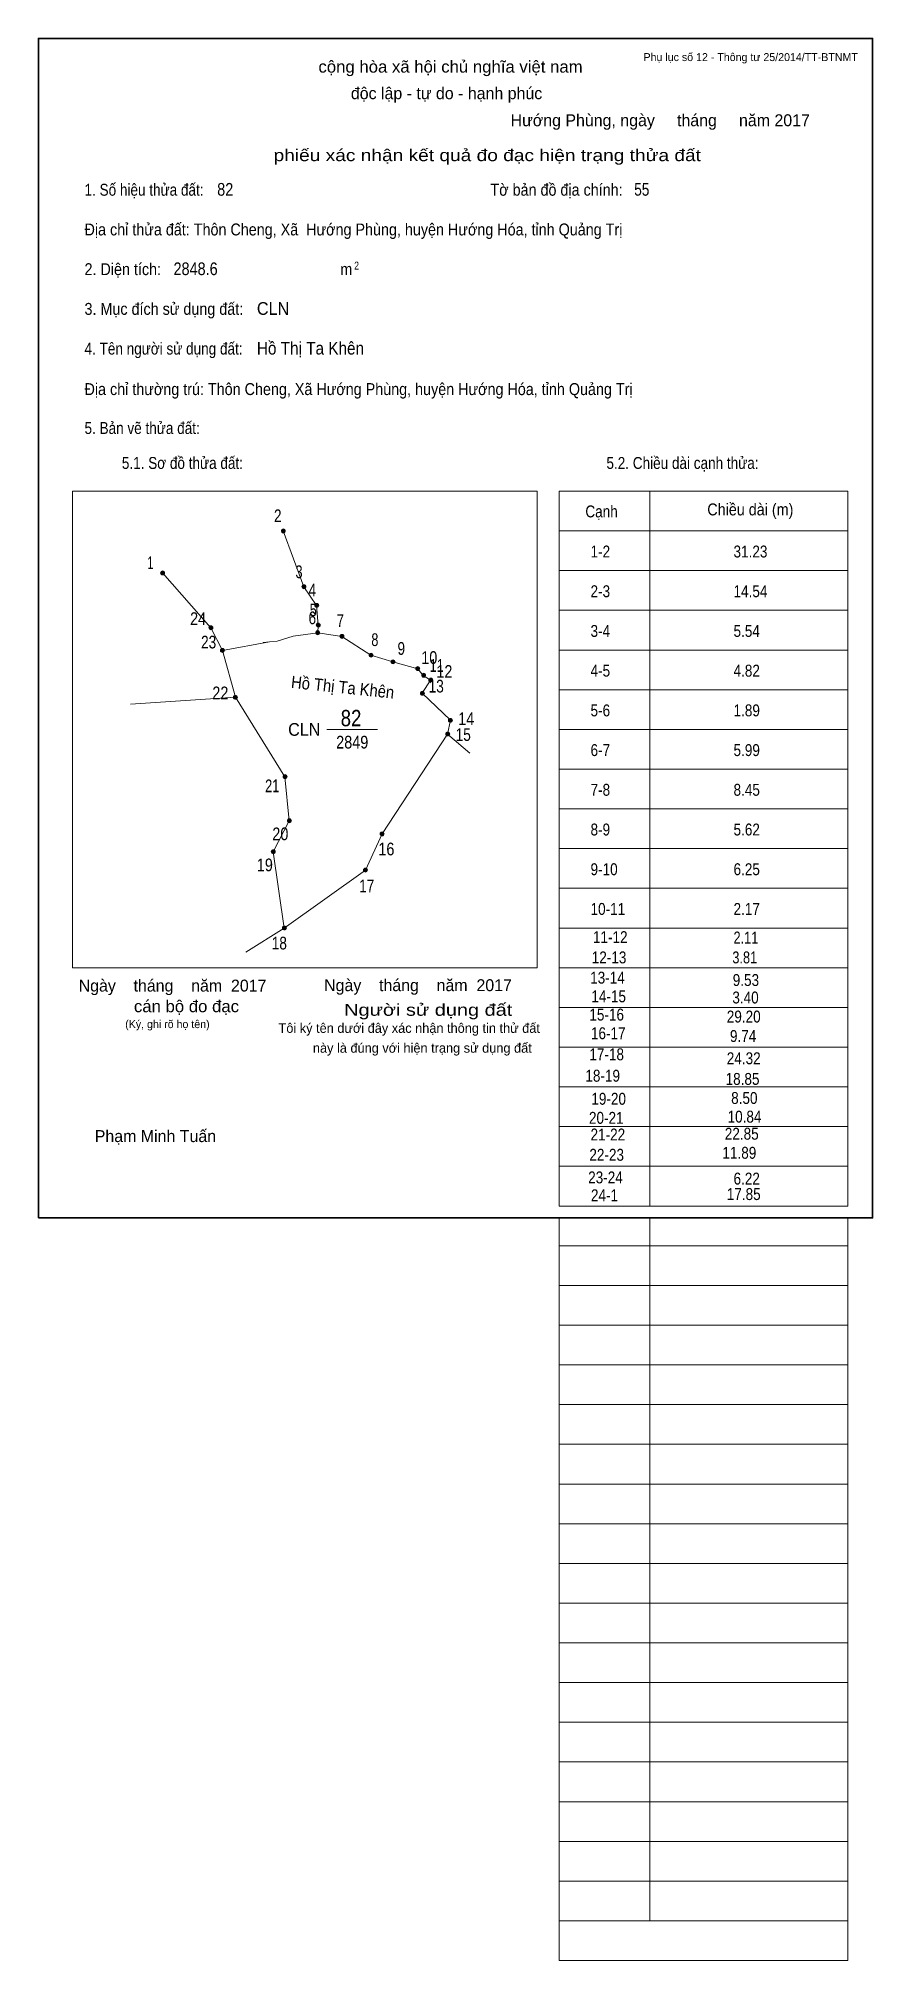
# Model space of a CAD drawing. Header units: centimetres. Extents: x 0 to 21, y -18.7 to 29.7.
import ezdxf
from ezdxf.enums import TextEntityAlignment as Align

# ---------------------------------------------------------------- set-up
doc = ezdxf.new("R2010")
doc.units = ezdxf.units.CM
doc.header["$LTSCALE"] = 0.12
for name, color, linetype in [('2', 7, 'Continuous'), ('30', 7, 'Continuous'), ('34', 7, 'Continuous'), ('4', 7, 'Continuous')]:
    doc.layers.add(name, color=color, linetype=linetype)
for name, color, linetype, lineweight in [('32', 7, 'Continuous', 13), ('33', 7, 'Continuous', 13), ('6', 7, 'Continuous', 13), ('63', 7, 'Continuous', 13)]:
    doc.layers.add(name, color=color, linetype=linetype, lineweight=lineweight)

msp = doc.modelspace()

# ---------------------------------------------------------------- hatches: boundary and pattern name
at = {"layer": '32'}
for points in [[(6.2156, 17.3005, 1), (6.1156, 17.3005, 1)], [(3.1764, 16.2421, 1), (3.0764, 16.2421, 1)], [(6.734, 15.8948, 1), (6.634, 15.8948, 1)], [(7.0556, 15.4227, 1), (6.9556, 15.4227, 1)], [(4.3915, 14.8611, 1), (4.2915, 14.8611, 1)], [(7.0814, 14.7333, 1), (6.9814, 14.7333, 1)], [(7.0948, 14.9281, 1), (6.9948, 14.9281, 1)], [(7.6925, 14.6426, 1), (7.5925, 14.6426, 1)], [(4.6831, 14.2901, 1), (4.5831, 14.2901, 1)], [(8.4242, 14.1706, 1), (8.3242, 14.1706, 1)], [(8.9787, 14.0026, 1), (8.8787, 14.0026, 1)], [(9.6002, 13.8346, 1), (9.5002, 13.8346, 1)], [(9.7486, 13.6666, 1), (9.6486, 13.6666, 1)], [(9.9269, 13.5429, 1), (9.8269, 13.5429, 1)], [(5.0109, 13.109, 1), (4.9109, 13.109, 1)], [(9.7166, 13.2111, 1), (9.6166, 13.2111, 1)], [(10.3535, 12.1866, 1), (10.2535, 12.1866, 1)], [(10.4236, 12.5298, 1), (10.3236, 12.5298, 1)], [(6.2589, 11.1117, 1), (6.1589, 11.1117, 1)], [(6.3682, 9.9997, 1), (6.2682, 9.9997, 1)], [(8.7015, 9.6709, 1), (8.6015, 9.6709, 1)], [(5.9631, 9.2226, 1), (5.8631, 9.2226, 1)], [(8.283, 8.7588, 1), (8.183, 8.7588, 1)], [(6.2445, 7.3005, 1), (6.1445, 7.3005, 1)]]:
    msp.add_hatch(color=256, dxfattribs=at).paths.add_polyline_path(points)

# ---------------------------------------------------------------- linework, layer by layer
for centre in [(6.1656, 17.3005), (3.1264, 16.2421), (6.684, 15.8948), (7.0056, 15.4227), (4.3415, 14.8611), (7.0314, 14.7333), (7.0448, 14.9281), (7.6425, 14.6426), (4.6331, 14.2901), (8.3742, 14.1706), (8.9287, 14.0026), (9.5502, 13.8346), (9.6986, 13.6666), (9.8769, 13.5429), (4.9609, 13.109), (9.6666, 13.2111), (10.3035, 12.1866), (10.3736, 12.5298), (6.2089, 11.1117), (6.3182, 9.9997), (8.6515, 9.6709), (5.9131, 9.2226), (8.233, 8.7588), (6.1945, 7.3005)]:
    msp.add_circle(centre, 0.05, dxfattribs=at)
at = {"layer": '33'}
msp.add_line((7.26, 12.3), (8.54, 12.3), dxfattribs=at)
at = {"layer": '6'}
for p, q in [((6.68, 15.89), (6.16, 17.3)), ((3.12, 16.24), (4.34, 14.86)), ((4.63, 14.29), (4.34, 14.86)), ((4.63, 14.29), (5.82, 14.51)), ((4.63, 14.29), (4.96, 13.11)), ((2.32, 12.94), (4.96, 13.11)), ((8.65, 9.67), (10.3, 12.18)), ((6.19, 7.3), (5.22, 6.69))]:
    msp.add_line(p, q, dxfattribs=at)
for points in [[(7.03, 14.73), (7.04, 14.93), (7, 15.42), (6.68, 15.89)], [(7.03, 14.73), (6.41, 14.65), (6.01, 14.52), (5.82, 14.51), (5.66, 14.49)], [(7.03, 14.73), (7.64, 14.64), (8.37, 14.17)], [(9.55, 13.83), (8.92, 14), (8.37, 14.17)], [(9.87, 13.54), (9.69, 13.66), (9.55, 13.83)], [(4.96, 13.11), (6.2, 11.11), (6.31, 10), (5.91, 9.22), (6.19, 7.3)], [(10.37, 12.53), (9.66, 13.21), (9.87, 13.54)], [(10.37, 12.53), (10.3, 12.18), (10.86, 11.7)], [(6.19, 7.3), (8.23, 8.76), (8.65, 9.67)]]:
    msp.add_lwpolyline(points, dxfattribs=at)
at = {"layer": '63'}
for p, q in [((0.86, 18.3), (12.56, 18.3)), ((0.86, 6.3), (0.86, 18.3)), ((12.56, 6.3), (12.56, 18.3)), ((13.11, 18.3), (20.38, 18.3)), ((13.11, 0.3), (13.11, 18.3)), ((15.39, 0.3), (15.39, 18.3)), ((20.38, 0.3), (20.38, 18.3)), ((13.11, 17.3), (20.38, 17.3)), ((13.11, 16.3), (20.38, 16.3)), ((13.11, 15.3), (20.38, 15.3)), ((13.11, 14.3), (20.38, 14.3)), ((13.11, 13.3), (20.38, 13.3)), ((13.11, 12.3), (20.38, 12.3)), ((13.11, 11.3), (20.38, 11.3)), ((13.11, 10.3), (20.38, 10.3)), ((13.11, 9.3), (20.38, 9.3)), ((13.11, 8.3), (20.38, 8.3)), ((13.11, 7.3), (20.38, 7.3)), ((0.86, 6.3), (12.56, 6.3)), ((13.11, 6.3), (20.38, 6.3)), ((13.11, 5.3), (20.38, 5.3)), ((13.11, 4.3), (20.38, 4.3)), ((13.11, 3.3), (20.38, 3.3)), ((13.11, 2.3), (20.38, 2.3)), ((13.11, 1.3), (20.38, 1.3)), ((13.11, 0.3), (20.38, 0.3)), ((13.11, -18.7), (13.11, 0)), ((15.39, -17.7), (15.39, 0)), ((20.38, -18.7), (20.38, 0)), ((13.11, -0.7), (20.38, -0.7)), ((13.11, -0.7), (20.38, -0.7)), ((13.11, -1.7), (20.38, -1.7)), ((13.11, -2.7), (20.38, -2.7)), ((13.11, -3.7), (20.38, -3.7)), ((13.11, -4.7), (20.38, -4.7)), ((13.11, -5.7), (20.38, -5.7)), ((13.11, -6.7), (20.38, -6.7)), ((13.11, -7.7), (20.38, -7.7)), ((13.11, -8.7), (20.38, -8.7)), ((13.11, -9.7), (20.38, -9.7)), ((13.11, -10.7), (20.38, -10.7)), ((13.11, -11.7), (20.38, -11.7)), ((13.11, -12.7), (20.38, -12.7)), ((13.11, -13.7), (20.38, -13.7)), ((13.11, -14.7), (20.38, -14.7)), ((13.11, -15.7), (20.38, -15.7)), ((13.11, -16.7), (20.38, -16.7)), ((13.11, -17.7), (20.38, -17.7)), ((13.11, -18.7), (20.38, -18.7))]:
    msp.add_line(p, q, dxfattribs=at)
at = {"layer": '63', "lineweight": 35}
msp.add_lwpolyline([(0, 0), (0, 29.7), (21, 29.7), (21, 0)], close=True, dxfattribs=at)

# ---------------------------------------------------------------- texts
at = {"layer": '2', "width": 0.9}
msp.add_text('Hồ Thị Ta Khên', height=0.309, rotation=354, dxfattribs=at).set_placement((7.6439, 13.2109), align=Align.CENTER)
at = {"layer": '30'}
for s, width, p in [('1-2', 0.85, (13.9, 16.63)), ('31.23', 0.85, (17.5, 16.63)), ('2-3', 0.85, (13.9, 15.63)), ('14.54', 0.85, (17.5, 15.63)), ('3-4', 0.85, (13.9, 14.63)), ('5.54', 0.85, (17.5, 14.63)), ('4-5', 0.85, (13.9, 13.63)), ('4.82', 0.85, (17.5, 13.63)), ('5-6', 0.85, (13.9, 12.63)), ('1.89', 0.85, (17.5, 12.63)), ('6-7', 0.85, (13.9, 11.63)), ('5.99', 0.85, (17.5, 11.63)), ('7-8', 0.85, (13.9, 10.63)), ('8.45', 0.85, (17.5, 10.63)), ('8-9', 0.85, (13.9, 9.63)), ('5.62', 0.85, (17.5, 9.63)), ('9-10', 0.85, (13.9, 8.63)), ('6.25', 0.85, (17.5, 8.63)), ('10-11', 0.85, (13.9, 7.63)), ('2.17', 0.85, (17.5, 7.63)), ('11-12', 0.85, (13.96, 6.92)), ('2.11', 0.8, (17.5, 6.91)), ('12-13', 0.85, (13.93, 6.41)), ('3.81', 0.8, (17.47, 6.41)), ('13-14', 0.85, (13.89, 5.9)), ('9.53', 0.85, (17.48, 5.84)), ('14-15', 0.85, (13.92, 5.43)), ('3.40', 0.85, (17.47, 5.4)), ('15-16', 0.85, (13.87, 4.97)), ('29.20', 0.85, (17.33, 4.92)), ('16-17', 0.85, (13.91, 4.5)), ('9.74', 0.85, (17.41, 4.43)), ('17-18', 0.85, (13.87, 3.97)), ('24.32', 0.85, (17.33, 3.87)), ('18-19', 0.85, (13.77, 3.43)), ('18.85', 0.85, (17.3, 3.35)), ('19-20', 0.85, (13.92, 2.85)), ('8.50', 0.85, (17.44, 2.87)), ('20-21', 0.85, (13.86, 2.37)), ('10.84', 0.85, (17.35, 2.4)), ('21-22', 0.85, (13.9, 1.95)), ('22.85', 0.85, (17.28, 1.97)), ('22-23', 0.85, (13.87, 1.44)), ('11.89', 0.85, (17.22, 1.49)), ('23-24', 0.85, (13.84, 0.87)), ('6.22', 0.85, (17.5, 0.84)), ('24-1', 0.85, (13.91, 0.42)), ('17.85', 0.85, (17.33, 0.45))]:
    msp.add_text(s, height=0.3, dxfattribs=dict(at, width=width)).set_placement(p)
at = {"layer": '32'}
for s, width, p in [('2', 0.8, (6.025, 17.52)), ('1', 0.65, (2.82, 16.34)), ('3', 0.75, (6.56, 16.11)), ('4', 0.8, (6.895, 15.65)), ('24', 0.85, (4.02, 14.93)), ('6', 0.8, (6.895, 14.95)), ('5', 0.75, (6.92, 15.15)), ('7', 0.75, (7.6, 14.88)), ('23', 0.8, (4.285, 14.34)), ('8', 0.75, (8.47, 14.4)), ('9', 0.8, (9.135, 14.18)), ('10', 0.85, (9.84, 13.95)), ('11', 0.75, (10.025, 13.75)), ('13', 0.8, (10.015, 13.23)), ('12', 0.85, (10.22, 13.6)), ('22', 0.85, (4.58, 13.06)), ('14', 0.85, (10.77, 12.41)), ('15', 0.8, (10.695, 12.01)), ('21', 0.75, (5.885, 10.72)), ('20', 0.85, (6.09, 9.51)), ('16', 0.85, (8.76, 9.13)), ('19', 0.85, (5.7, 8.73)), ('17', 0.8, (8.265, 8.2)), ('18', 0.8, (6.065, 6.76))]:
    msp.add_text(s, height=0.32, dxfattribs=dict(at, width=width)).set_placement(p, align=Align.CENTER)
at = {"layer": '33', "width": 0.95}
msp.add_text('CLN', height=0.32, dxfattribs=at).set_placement((7.1, 12.14), align=Align.RIGHT)
at = {"layer": '33', "width": 0.85}
msp.add_text('2849', height=0.32, dxfattribs=at).set_placement((7.9, 11.82), align=Align.CENTER)
at = {"layer": '34'}
for s, width, p in [('82', 0.85, (4.5, 25.74)), ('55', 0.8, (15, 25.74)), ('2848.6', 0.85, (3.4, 23.74)), ('CLN', 0.95, (5.5, 22.74)), ('Hồ Thị Ta Khên', 0.9, (5.5, 21.74))]:
    msp.add_text(s, height=0.32, dxfattribs=dict(at, width=width)).set_placement(p)
at = {"layer": '4', "width": 0.85}
msp.add_text('82', height=0.4122, dxfattribs=at).set_placement((7.87, 12.38), align=Align.CENTER)
at = {"layer": '63', "width": 1.05}
msp.add_text('cộng hòa xã hội chủ nghĩa việt nam', height=0.3, dxfattribs=at).set_placement((10.375, 28.84), align=Align.CENTER)
at = {"layer": '63'}
for s, height, p in [('Phụ lục số 12 - Thông tư 25/2014/TT-BTNMT', 0.2, (20.63, 29.13)), ('Ngày    tháng    năm  2017', 0.3, (5.74, 5.7)), ('Ngày    tháng    năm  2017', 0.3, (11.92, 5.71)), ('(Ký, ghi rõ họ tên)', 0.2, (4.31, 4.78))]:
    msp.add_text(s, height=height, dxfattribs=at).set_placement(p, align=Align.RIGHT)
for s, height, p in [('độc lập - tự do - hạnh phúc', 0.3, (10.275, 28.17)), ('Hướng Phùng, ngày     tháng     năm 2017', 0.3, (15.655, 27.49)), ('Tôi ký tên dưới đây xác nhận thông tin thử đất', 0.24, (9.335, 4.66)), ('này là đúng với hiện trạng sử dụng đất', 0.24, (9.665, 4.16)), ('Phạm Minh Tuấn', 0.3, (2.945, 1.91))]:
    msp.add_text(s, height=height, dxfattribs=at).set_placement(p, align=Align.CENTER)
for s, width, p in [('phiếu xác nhận kết quả đo đạc hiện trạng thửa đất', 1.2, (16.68, 26.61)), ('cán bộ đo đạc', 1.05, (5.05, 5.18)), ('Người sử dụng đất', 1.25, (11.93, 5.09))]:
    msp.add_text(s, height=0.3, dxfattribs=dict(at, width=width)).set_placement(p, align=Align.RIGHT)
for s, height, width, p in [('1. Số hiệu thửa đất:', 0.3, 0.85, (1.16, 25.74)), ('Tờ bản đồ địa chính:', 0.3, 0.9, (11.38, 25.74)), ('Địa chỉ thửa đất: Thôn Cheng, Xã  Hướng Phùng, huyện Hướng Hóa, tỉnh Quảng Trị', 0.3, 0.9, (1.16, 24.74)), ('2. Diện tích:', 0.3, 0.9, (1.16, 23.74)), ('m', 0.3, 0.9, (7.6, 23.74)), ('2', 0.2, 0.8, (7.95, 23.88)), ('3. Mục đích sử dụng đất:', 0.3, 0.9, (1.16, 22.74)), ('4. Tên người sử dụng đất:', 0.3, 0.85, (1.16, 21.74)), ('Địa chỉ thường trú: Thôn Cheng, Xã Hướng Phùng, huyện Hướng Hóa, tỉnh Quảng Trị', 0.3, 0.9, (1.16, 20.72)), ('5. Bản vẽ thửa đất:', 0.3, 0.85, (1.16, 19.74)), ('5.1. Sơ đồ thửa đất:', 0.3, 0.85, (2.1, 18.86)), ('5.2. Chiều dài cạnh thửa:', 0.3, 0.85, (14.3, 18.86)), ('Cạnh', 0.3, 0.85, (13.77, 17.64)), ('Chiều dài (m)', 0.3, 0.9, (16.84, 17.69))]:
    msp.add_text(s, height=height, dxfattribs=dict(at, width=width)).set_placement(p)

doc.saveas('drawing.dxf')
